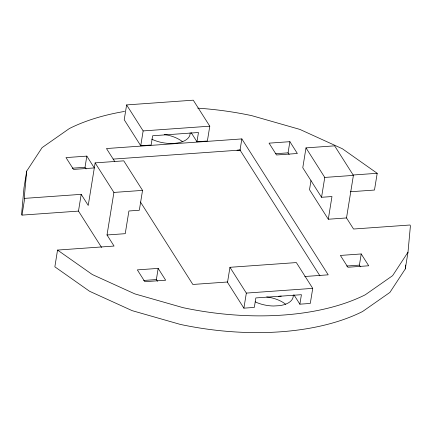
<?xml version="1.0" encoding="UTF-8"?>
<svg xmlns="http://www.w3.org/2000/svg" width="432" height="432" viewBox="0 0 432 432"><rect width="100%" height="100%" fill="white"/><g stroke="black" fill="none" stroke-linecap="round" stroke-linejoin="round"><path stroke-width="0.65" d="M124.535 111.429A195.561 100.721 9.2 0 0 69.395 128.525L42.077 147.636L26.698 171.104L24.295 197.343L24.7 198.369L22.005 215.114L78.484 211.102L101.596 247.466M107.017 234.976L125.237 233.68L128.914 210.989L139.325 210.249L142.544 190.388L123.763 160.844L95.132 162.88L113.908 192.429L107.017 234.976L114.053 246.056L57.542 250.074L54.859 266.825L89.597 291.281L132.149 310.651L180.322 324.416A195.561 100.721 9.2 0 0 362.588 311.515L389.912 292.41L405.286 268.936L405.643 265.048M405.286 268.936L408.002 252.185L410.4 225.968L410.017 225.007L353.554 229.025L346.513 217.944L353.403 175.392L334.627 145.843L305.991 147.884L302.778 167.74L321.554 197.284L331.965 196.544L328.288 219.24L346.513 217.944M157.448 281.254L156.373 279.563L158.155 268.396L137.333 269.881L144.839 281.696L165.667 280.217L158.155 268.396M26.698 171.104L23.987 187.855L21.6 214.088L22.005 215.114M86.092 168.971L85.023 167.281L86.832 156.114L66.004 157.599L73.516 169.414L94.316 167.935L86.832 156.114M78.484 211.102L81.194 194.346L24.7 198.369M95.132 162.88L88.236 205.427L81.194 194.346M126.619 104.917L124.216 119.75L140.74 145.757L151.151 145.012L152.647 135.761L198.466 132.505L196.97 141.755L207.382 141.016L209.785 126.182L193.261 100.181L126.619 104.917L143.143 130.918L140.74 145.757M319.923 275.821L240.035 150.082L241.844 138.915L106.477 148.543L114.788 161.622M229.954 267.305L227.513 282.377L243.896 308.162L254.313 307.422L255.847 297.934L301.417 294.694L299.878 304.182L310.289 303.442L312.736 288.371L296.347 262.58L229.954 267.305L246.337 293.09L243.896 308.162M289.148 154.532L288.074 152.842L289.883 141.674L269.055 143.154L276.539 154.975L297.367 153.495L289.883 141.674M310.981 180.614L309.512 189.691L328.288 219.24M321.554 197.284L324.767 177.428L305.991 147.884M360.472 266.814L359.402 265.124L361.211 253.957L340.384 255.436L347.895 267.257L368.717 265.777L361.211 253.957M197.77 108.173A195.561 100.721 9.2 0 1 251.662 115.63L299.835 129.395L342.392 148.765L377.201 173.297L374.485 190.048L350.266 191.77M408.002 252.185L392.623 275.659L365.305 294.764A195.561 100.721 9.2 0 1 183.038 307.665L134.865 293.9L92.308 274.531L57.542 250.074M281.286 296.125L278.618 296.314M143.143 130.918L209.785 126.182M237.006 150.255L240.365 150.017M113.157 159.106L240.035 150.082M72.257 168.194L85.023 167.281M275.308 153.749L288.074 152.842M352.987 175.019L377.201 173.297M113.908 192.429L142.544 190.388M324.767 177.428L353.403 175.392M143.608 280.471L156.373 279.563M346.637 266.031L359.402 265.124M227.696 281.983L192.85 284.461L140.449 201.998M304.765 276.502L328.217 274.833L241.844 138.915M246.337 293.09L312.736 288.371M191.219 132.71L196.97 141.755M293.96 294.867L299.878 304.182M266.701 296.941A24.586 12.663 9.2 0 1 285.617 304.247M164.219 134.503A24.586 12.663 9.2 0 1 182.612 141.804M293.215 295.04A24.586 12.663 9.2 0 1 279.504 305.667L273.472 306.002A24.586 12.663 9.2 0 1 255.215 301.865M190.139 132.845A24.586 12.663 9.2 0 1 177.358 143.003A24.586 12.663 9.2 0 1 151.767 139.174"/></g></svg>
